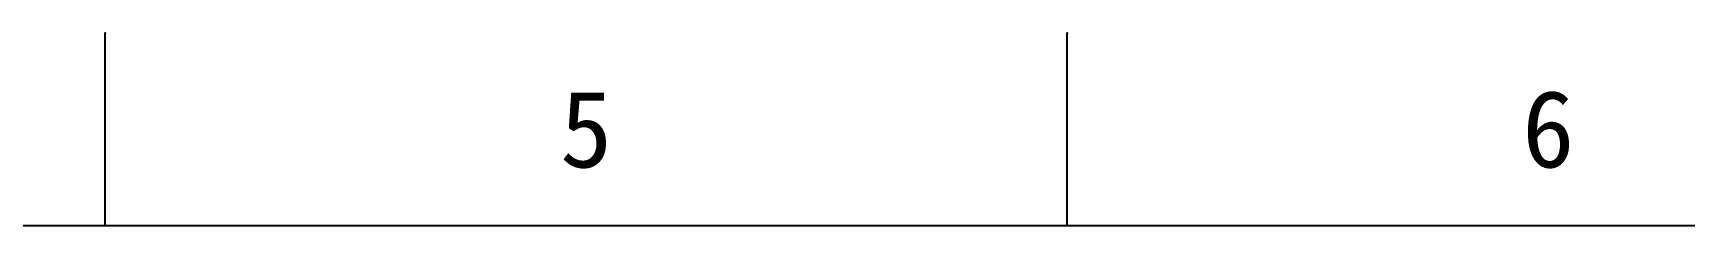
# Model space of a CAD drawing. Extents: x 3624 to 4218, y -1644 to -1224.
# Drawn here: x 3915.9 to 4037.3, y -1238.1 to -1224 of the extents above; entities that cross this region are included whole.
import ezdxf

# ---------------------------------------------------------------- set-up
doc = ezdxf.new("R2010")
doc.units = 0
doc.header["$LTSCALE"] = 23.1
doc.header["$MEASUREMENT"] = 0
doc.layers.get('0').update_dxf_attribs({"linetype": 'CONTINUOUS'})

msp = doc.modelspace()

# ---------------------------------------------------------------- linework, layer by layer
for p, q in [((3921.208, -1238.12), (3921.208, -1223.978)), ((3991.915, -1238.12), (3991.915, -1223.978)), ((4204.036, -1238.12), (3638.379, -1238.12))]:
    msp.add_line(p, q)
for p in [(3921.208, -1223.978), (3991.915, -1223.978)]:
    msp.add_point(p)

# ---------------------------------------------------------------- texts
at = {"char_height": 5.657, "attachment_point": 5}
for s, insert in [('5', (3956.561, -1231.049)), ('6', (4027.268, -1231.049))]:
    msp.add_mtext_dynamic_manual_height_columns(s, width=50, gutter_width=12.5, heights=[0], dxfattribs=dict(at, insert=insert))

doc.saveas('drawing.dxf')
